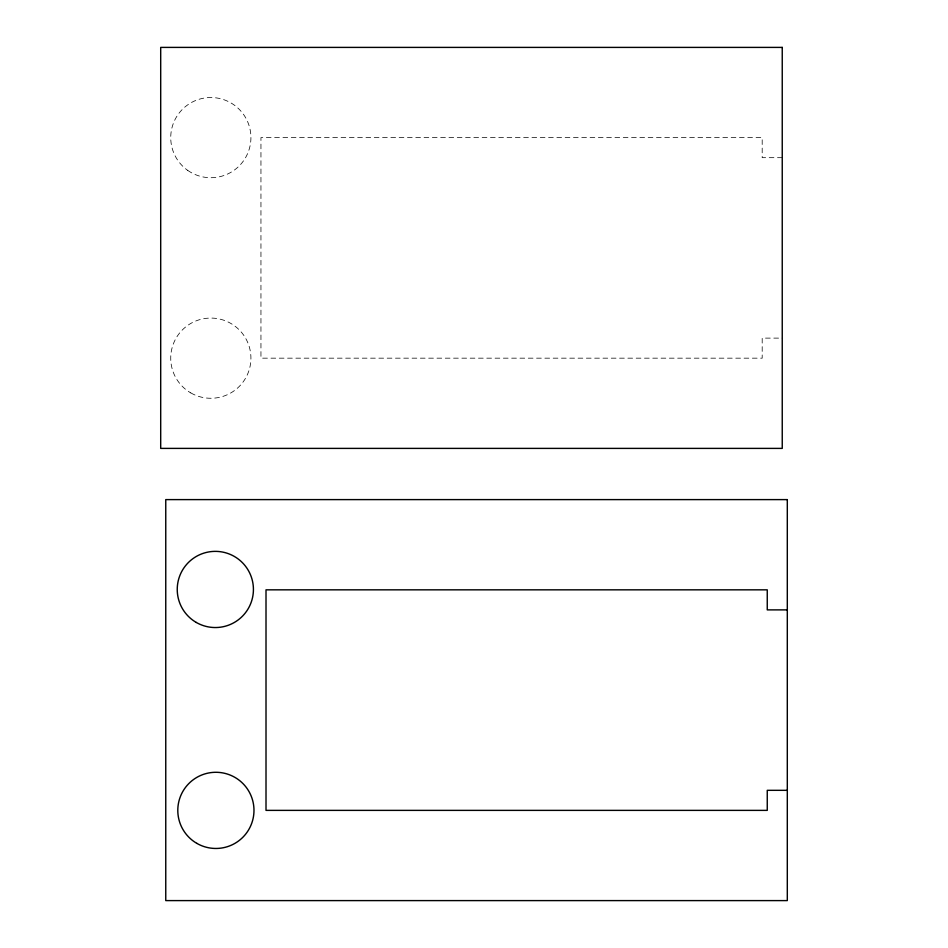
<?xml version="1.0" encoding="UTF-8"?>
<svg xmlns="http://www.w3.org/2000/svg" width="948" height="948" viewBox="0 0 948 948"><rect width="100%" height="100%" fill="white"/><g stroke="black" fill="none" stroke-linecap="round" stroke-linejoin="round"><path stroke-width="0.71" stroke-dasharray="4.74 3.56" d="M782.242 157.676L762.192 157.676L762.192 137.626L260.949 137.626L260.949 358.166L762.192 358.166L762.192 338.116L782.242 338.116M190.773 392.899A40.1 40.1 0 0 0 250.924 358.166A40.1 40.1 0 0 0 190.773 323.446A40.1 40.1 0 0 0 190.773 392.899M187.74 170.403A40.1 40.1 0 0 0 250.758 141.228A40.1 40.1 0 0 0 193.973 101.235A40.1 40.1 0 0 0 187.74 170.403"/><path stroke-width="1.42" d="M787.302 609.884L767.252 609.884L767.252 589.834L266.009 589.834L266.009 810.374L767.252 810.374L767.252 790.324L787.302 790.324M782.242 47.4L160.698 47.4L160.698 448.392L782.242 448.392L782.242 47.4M787.302 499.608L165.758 499.608L165.758 900.6L787.302 900.6L787.302 499.608M196.84 843.365A38.098 38.098 0 0 0 253.981 810.374A38.098 38.098 0 0 0 196.84 777.384A38.098 38.098 0 0 0 196.84 843.365M196.283 622.445A38.098 38.098 0 0 0 253.424 589.455A38.098 38.098 0 0 0 196.283 556.464A38.098 38.098 0 0 0 196.283 622.445"/></g></svg>
